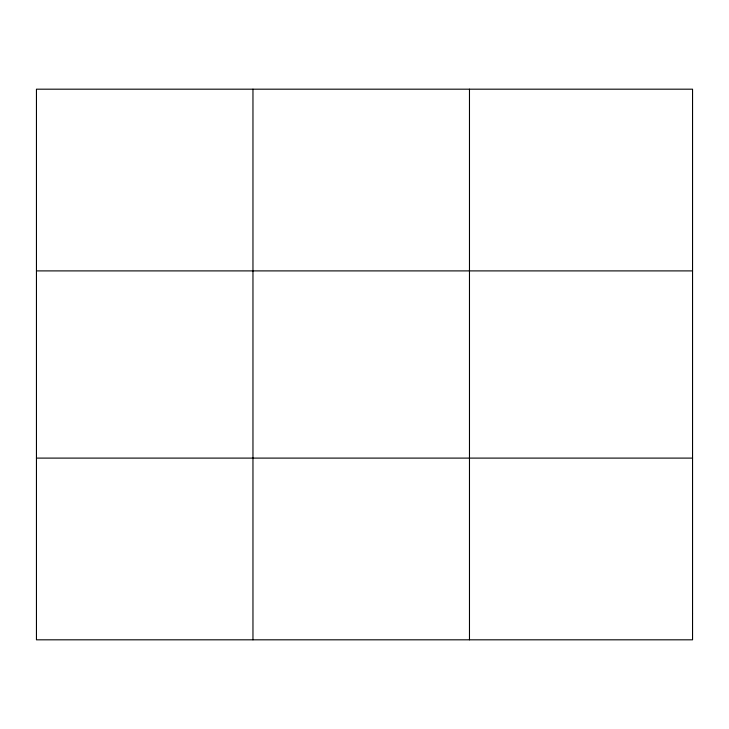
<?xml version="1.0" encoding="UTF-8"?>
<svg xmlns="http://www.w3.org/2000/svg" width="729" height="729" viewBox="0 0 729 729"><rect width="100%" height="100%" fill="white"/><g stroke="black" fill="none" stroke-linecap="round" stroke-linejoin="round"><path stroke-width="1.09" d="M252.963 639.816L252.963 89.184M469.476 639.816L469.476 89.184M36.45 270.896L692.55 270.896M36.45 458.104L692.55 458.104M692.55 613.854L692.55 639.816L36.45 639.816L36.45 89.184L692.55 89.184L692.55 613.854"/></g></svg>
